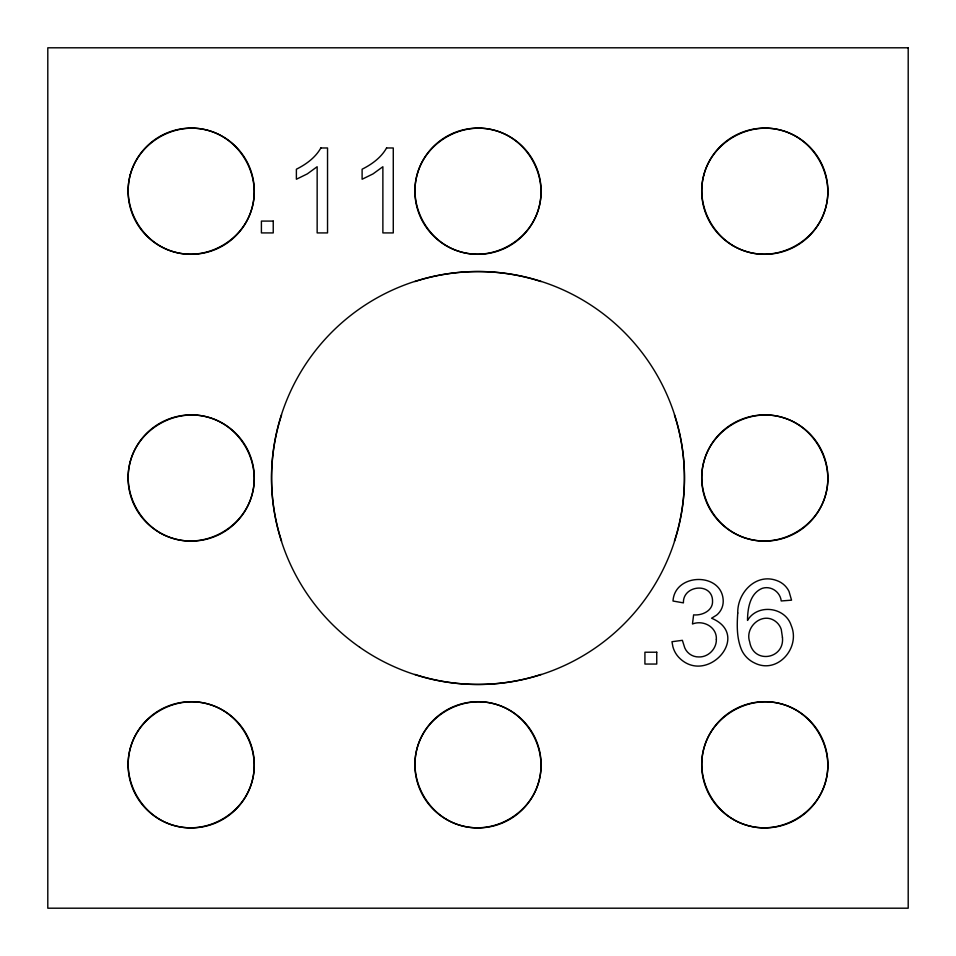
<?xml version="1.0" encoding="UTF-8"?>
<svg xmlns="http://www.w3.org/2000/svg" width="956" height="956" viewBox="0 0 956 956"><rect width="100%" height="100%" fill="white"/><g stroke="black" fill="none" stroke-linecap="round" stroke-linejoin="round"><path stroke-width="1.43" d="M281.578 414.904C268.254 455.534 268.254 500.466 281.578 541.096M674.422 541.096C687.746 500.466 687.746 455.534 674.422 414.904M414.904 281.578C455.534 268.254 500.466 268.254 541.096 281.578M541.096 674.422C500.466 687.746 455.534 687.746 414.904 674.422M737.757 613.035C736.861 625.547 736.67 638.668 741.796 650.391A26.828 26.828 0 0 0 754.774 663.094C777.706 674.47 800.698 647.582 791.221 625.571C785.39 606.881 757.475 603.403 747.52 620.42C747.592 608.602 749.851 593.401 762.243 588.334C770.99 585.49 780.275 591.919 781.219 600.966L791.544 600.165L788.999 591.358A21.426 21.426 0 0 0 776.619 580.507C755.885 572.931 737.219 592.816 737.757 613.035M782.426 637.21C784.936 659.222 753.328 664.516 749.695 641.882C744.473 627.172 762.016 611.577 775.268 621.185A16.407 16.407 0 0 1 781.255 629.371L782.426 637.21M716.355 639.289C716.689 648.706 708.384 657.238 698.932 656.951A15.009 15.009 0 0 1 684.783 647.929L682.369 640.329L671.972 641.715L672.893 646.746A24.94 24.94 0 0 0 680.373 658.911C708.456 684.472 751.643 634.939 711.563 618.221L716.63 615.114A17.877 17.877 0 0 0 723.226 601.085C722.688 572.047 674.709 572.548 673.012 601.025L683.409 602.878C682.763 584.917 712.363 582.216 712.543 600.858C713.14 610.741 702.098 615.7 693.614 614.875L692.467 623.993C703.21 619.715 716.988 626.909 716.355 639.289M130.255 174.864C121.304 207.428 142.193 243.613 174.864 252.145C207.428 261.096 243.613 240.207 252.145 207.536C261.096 174.972 240.207 138.787 207.536 130.255C174.972 121.304 138.787 142.193 130.255 174.864M130.255 461.664C121.304 494.228 142.193 530.413 174.864 538.945C207.428 547.896 243.613 527.007 252.145 494.336C261.096 461.772 240.207 425.587 207.536 417.055C174.972 408.104 138.787 428.993 130.255 461.664M130.255 748.464C121.304 781.028 142.193 817.213 174.864 825.745C207.428 834.696 243.613 813.807 252.145 781.136C261.096 748.572 240.207 712.387 207.536 703.855C174.972 694.904 138.787 715.793 130.255 748.464M417.055 174.864C408.104 207.428 428.993 243.613 461.664 252.145C494.228 261.096 530.413 240.207 538.945 207.536C547.896 174.972 527.007 138.787 494.336 130.255C461.772 121.304 425.587 142.193 417.055 174.864M417.055 748.464C408.104 781.028 428.993 817.213 461.664 825.745C494.228 834.696 530.413 813.807 538.945 781.136C547.896 748.572 527.007 712.387 494.336 703.855C461.772 694.904 425.587 715.793 417.055 748.464M703.855 174.864C694.904 207.428 715.793 243.613 748.464 252.145C781.028 261.096 817.213 240.207 825.745 207.536C834.696 174.972 813.807 138.787 781.136 130.255C748.572 121.304 712.387 142.193 703.855 174.864M703.855 461.664C694.904 494.228 715.793 530.413 748.464 538.945C781.028 547.896 817.213 527.007 825.745 494.336C834.696 461.772 813.807 425.587 781.136 417.055C748.572 408.104 712.387 428.993 703.855 461.664M703.855 748.464C694.904 781.028 715.793 817.213 748.464 825.745C781.028 834.696 817.213 813.807 825.745 781.136C834.696 748.572 813.807 712.387 781.136 703.855C748.572 694.904 712.387 715.793 703.855 748.464M320.846 147.977C315.408 157.621 306.123 164.348 296.384 169.212L296.384 179.25L307.318 173.884L317.153 166.726L317.153 232.917L327.538 232.917L327.538 147.977L320.846 147.977M386.571 147.977C381.133 157.621 371.848 164.348 362.109 169.212L362.109 179.25L373.043 173.884L382.878 166.726L382.878 232.917L393.275 232.917L393.275 147.977L386.571 147.977M908.2 47.8L47.8 47.8L47.8 908.2L908.2 908.2L908.2 47.8M273.237 221.087L261.406 221.087L261.406 232.917L273.237 232.917L273.237 221.087M656.748 652.219L644.918 652.219L644.918 664.05L656.748 664.05L656.748 652.219M733.252 532.647A63.096 63.096 0 0 0 827.896 478A63.096 63.096 0 0 0 733.252 423.353A63.096 63.096 0 0 0 733.252 532.647M446.452 245.847A63.096 63.096 0 0 0 541.096 191.2A63.096 63.096 0 0 0 446.452 136.553A63.096 63.096 0 0 0 446.452 245.847M446.452 819.447A63.096 63.096 0 0 0 541.096 764.8A63.096 63.096 0 0 0 446.452 710.153A63.096 63.096 0 0 0 446.452 819.447M733.252 245.847A63.096 63.096 0 0 0 827.896 191.2A63.096 63.096 0 0 0 733.252 136.553A63.096 63.096 0 0 0 733.252 245.847M359.564 647.152A206.496 206.496 0 0 0 683.707 495.997A206.496 206.496 0 0 0 390.729 290.851A206.496 206.496 0 0 0 359.564 647.152M733.252 819.447A63.096 63.096 0 0 0 827.896 764.8A63.096 63.096 0 0 0 733.252 710.153A63.096 63.096 0 0 0 733.252 819.447M159.652 819.447A63.096 63.096 0 0 0 254.296 764.8A63.096 63.096 0 0 0 159.652 710.153A63.096 63.096 0 0 0 159.652 819.447M159.652 245.847A63.096 63.096 0 0 0 254.296 191.2A63.096 63.096 0 0 0 159.652 136.553A63.096 63.096 0 0 0 159.652 245.847M159.652 532.647A63.096 63.096 0 0 0 254.296 478A63.096 63.096 0 0 0 159.652 423.353A63.096 63.096 0 0 0 159.652 532.647"/></g></svg>
